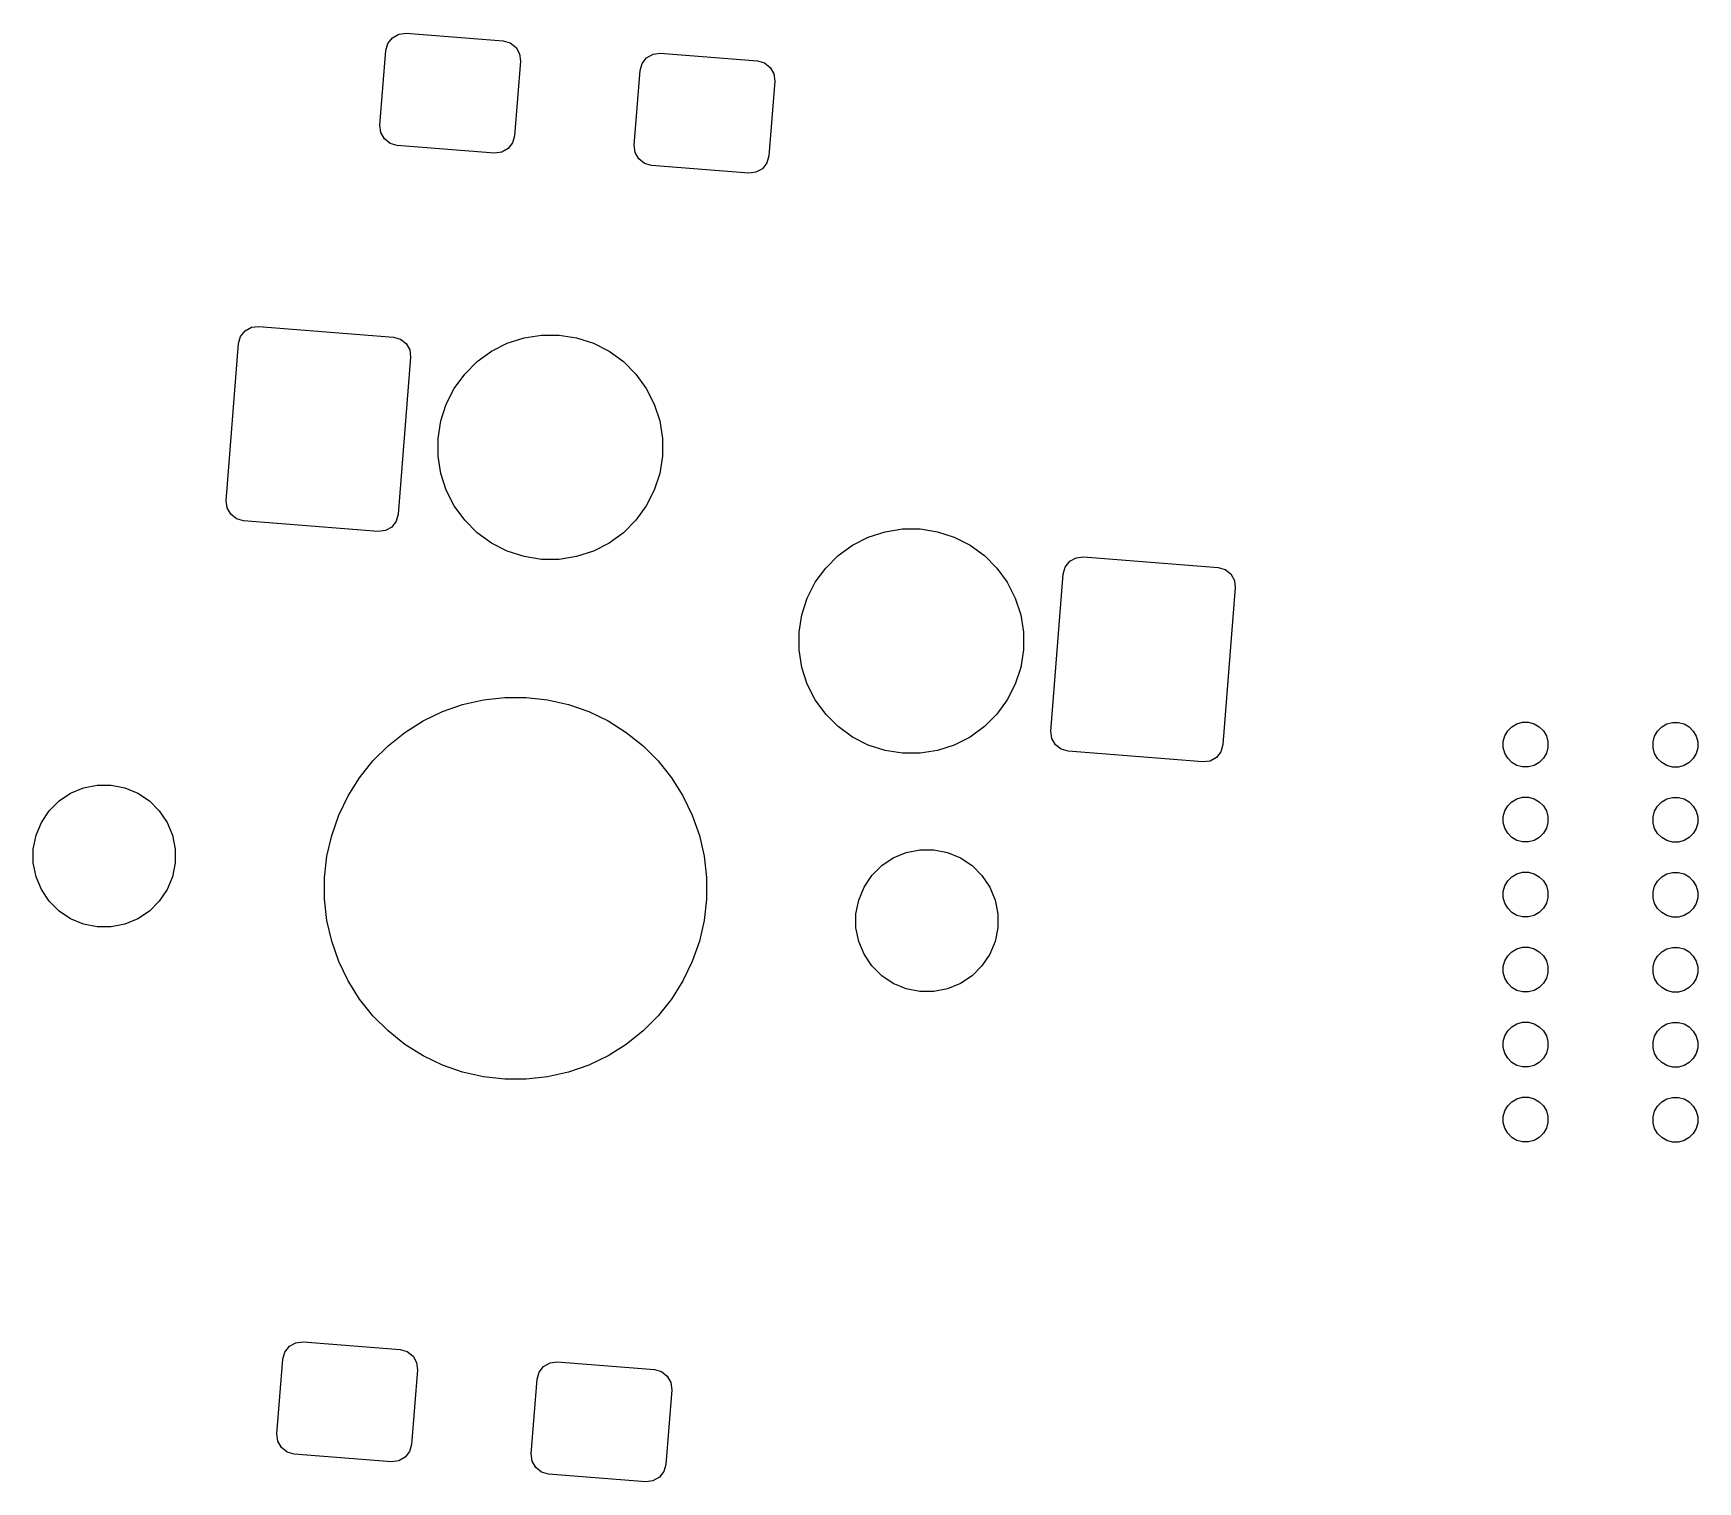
# Model space of a CAD drawing. Extents: x -173 to 103, y -39 to 58.
# Drawn here: x -76.43 to -54.24, y -7.91 to 11.4 of the extents above; entities that cross this region are included whole.
import ezdxf

# ---------------------------------------------------------------- set-up
doc = ezdxf.new("R2010")
doc.units = 0
doc.layers.add('BLACK', color=7, linetype='CONTINUOUS')

msp = doc.modelspace()

# ---------------------------------------------------------------- linework, layer by layer
at = {"layer": 'BLACK', "linetype": 'CONTINUOUS'}
for p, q in [((-71.702455, 11.263967), (-71.642066, 11.340571)), ((-71.642066, 11.340571), (-71.556958, 11.388233)), ((-71.556958, 11.388233), (-71.460089, 11.399698)), ((-71.460089, 11.399698), (-70.164096, 11.297702)), ((-71.807392, 10.173167), (-71.728933, 11.170084)), ((-71.728933, 11.170084), (-71.702455, 11.263967)), ((-70.164096, 11.297702), (-70.070213, 11.271224)), ((-70.070213, 11.271224), (-69.993609, 11.210835)), ((-69.993609, 11.210835), (-69.945947, 11.125727)), ((-69.945947, 11.125727), (-69.934482, 11.028857)), ((-68.25255, 11.073811), (-68.167442, 11.121473)), ((-68.167442, 11.121473), (-68.070573, 11.132938)), ((-68.070573, 11.132938), (-66.77458, 11.030942)), ((-69.934482, 11.028857), (-70.012941, 10.03194)), ((-68.417876, 9.906407), (-68.339417, 10.903324)), ((-68.339417, 10.903324), (-68.312939, 10.997207)), ((-68.312939, 10.997207), (-68.25255, 11.073811)), ((-66.77458, 11.030942), (-66.680697, 11.004464)), ((-66.680697, 11.004464), (-66.604093, 10.944075)), ((-66.604093, 10.944075), (-66.556431, 10.858967)), ((-66.544966, 10.762097), (-66.623425, 9.76518)), ((-66.556431, 10.858967), (-66.544966, 10.762097)), ((-71.795927, 10.076297), (-71.807392, 10.173167)), ((-71.748265, 9.991189), (-71.795927, 10.076297)), ((-71.671661, 9.9308), (-71.748265, 9.991189)), ((-70.012941, 10.03194), (-70.039419, 9.938057)), ((-71.577778, 9.904322), (-71.671661, 9.9308)), ((-70.281785, 9.802326), (-71.577778, 9.904322)), ((-70.184916, 9.813791), (-70.281785, 9.802326)), ((-70.099808, 9.861453), (-70.184916, 9.813791)), ((-70.039419, 9.938057), (-70.099808, 9.861453)), ((-68.406411, 9.809537), (-68.417876, 9.906407)), ((-68.358749, 9.724429), (-68.406411, 9.809537)), ((-66.623425, 9.76518), (-66.649903, 9.671297)), ((-68.282145, 9.66404), (-68.358749, 9.724429)), ((-68.188262, 9.637562), (-68.282145, 9.66404)), ((-66.892269, 9.535566), (-68.188262, 9.637562)), ((-66.7954, 9.547031), (-66.892269, 9.535566)), ((-66.710292, 9.594693), (-66.7954, 9.547031)), ((-66.649903, 9.671297), (-66.710292, 9.594693)), ((-73.691608, 7.262026), (-73.66513, 7.355909)), ((-73.66513, 7.355909), (-73.604741, 7.432513)), ((-73.604741, 7.432513), (-73.519633, 7.480176)), ((-73.519633, 7.480176), (-73.422764, 7.491641)), ((-73.422764, 7.491641), (-71.628313, 7.350414)), ((-71.628313, 7.350414), (-71.53443, 7.323937)), ((-71.53443, 7.323937), (-71.457826, 7.263547)), ((-70.111116, 7.267631), (-69.887259, 7.340367)), ((-69.887259, 7.340367), (-69.65478, 7.377188)), ((-69.65478, 7.377188), (-69.419402, 7.377188)), ((-69.419402, 7.377188), (-69.186923, 7.340367)), ((-69.186923, 7.340367), (-68.963066, 7.267631)), ((-73.856372, 5.1685), (-73.691608, 7.262026)), ((-71.457826, 7.263547), (-71.410163, 7.178439)), ((-71.410163, 7.178439), (-71.398698, 7.08157)), ((-70.511263, 7.022421), (-70.320839, 7.160772)), ((-70.320839, 7.160772), (-70.111116, 7.267631)), ((-68.963066, 7.267631), (-68.753343, 7.160772)), ((-68.753343, 7.160772), (-68.562919, 7.022421)), ((-71.398698, 7.08157), (-71.563462, 4.988044)), ((-70.6777, 6.855984), (-70.511263, 7.022421)), ((-68.562919, 7.022421), (-68.396482, 6.855984)), ((-70.92291, 6.455837), (-70.816051, 6.66556)), ((-70.816051, 6.66556), (-70.6777, 6.855984)), ((-68.396482, 6.855984), (-68.258131, 6.66556)), ((-68.258131, 6.66556), (-68.151272, 6.455837)), ((-70.995646, 6.23198), (-70.92291, 6.455837)), ((-68.151272, 6.455837), (-68.078536, 6.23198)), ((-71.032467, 5.999501), (-70.995646, 6.23198)), ((-68.078536, 6.23198), (-68.041715, 5.999501)), ((-71.032467, 5.764123), (-71.032467, 5.999501)), ((-68.041715, 5.999501), (-68.041715, 5.764123)), ((-70.995646, 5.531644), (-71.032467, 5.764123)), ((-68.041715, 5.764123), (-68.078536, 5.531644)), ((-70.92291, 5.307787), (-70.995646, 5.531644)), ((-68.078536, 5.531644), (-68.151272, 5.307787)), ((-73.844907, 5.071631), (-73.856372, 5.1685)), ((-70.816051, 5.098064), (-70.92291, 5.307787)), ((-68.151272, 5.307787), (-68.258131, 5.098064)), ((-73.797244, 4.986523), (-73.844907, 5.071631)), ((-73.72064, 4.926133), (-73.797244, 4.986523)), ((-73.626757, 4.899656), (-73.72064, 4.926133)), ((-71.832306, 4.758429), (-73.626757, 4.899656)), ((-71.58994, 4.894161), (-71.650329, 4.817557)), ((-71.563462, 4.988044), (-71.58994, 4.894161)), ((-70.6777, 4.90764), (-70.816051, 5.098064)), ((-70.511263, 4.741203), (-70.6777, 4.90764)), ((-68.396482, 4.90764), (-68.562919, 4.741203)), ((-68.258131, 5.098064), (-68.396482, 4.90764)), ((-71.735437, 4.769894), (-71.832306, 4.758429)), ((-71.650329, 4.817557), (-71.735437, 4.769894)), ((-70.320839, 4.602852), (-70.511263, 4.741203)), ((-68.562919, 4.741203), (-68.753343, 4.602852)), ((-65.508863, 4.575259), (-65.29914, 4.682118)), ((-65.29914, 4.682118), (-65.075283, 4.754854)), ((-65.075283, 4.754854), (-64.842804, 4.791675)), ((-64.842804, 4.791675), (-64.607426, 4.791675)), ((-64.607426, 4.791675), (-64.374947, 4.754854)), ((-64.374947, 4.754854), (-64.15109, 4.682118)), ((-64.15109, 4.682118), (-63.941367, 4.575259)), ((-70.111116, 4.495993), (-70.320839, 4.602852)), ((-69.887259, 4.423257), (-70.111116, 4.495993)), ((-68.963066, 4.495993), (-69.186923, 4.423257)), ((-68.753343, 4.602852), (-68.963066, 4.495993)), ((-65.699287, 4.436908), (-65.508863, 4.575259)), ((-63.941367, 4.575259), (-63.750943, 4.436908)), ((-69.65478, 4.386436), (-69.887259, 4.423257)), ((-69.419402, 4.386436), (-69.65478, 4.386436)), ((-69.186923, 4.423257), (-69.419402, 4.386436)), ((-66.004075, 4.080047), (-65.865724, 4.270471)), ((-65.865724, 4.270471), (-65.699287, 4.436908)), ((-63.750943, 4.436908), (-63.584506, 4.270471)), ((-63.584506, 4.270471), (-63.446155, 4.080047)), ((-62.698744, 4.190066), (-62.672266, 4.283949)), ((-62.672266, 4.283949), (-62.611877, 4.360553)), ((-62.611877, 4.360553), (-62.526769, 4.408216)), ((-62.526769, 4.408216), (-62.4299, 4.419681)), ((-62.4299, 4.419681), (-60.635449, 4.278454)), ((-60.635449, 4.278454), (-60.541566, 4.251977)), ((-60.541566, 4.251977), (-60.464962, 4.191587)), ((-66.110934, 3.870324), (-66.004075, 4.080047)), ((-63.446155, 4.080047), (-63.339296, 3.870324)), ((-62.863508, 2.09654), (-62.698744, 4.190066)), ((-60.405834, 4.00961), (-60.570598, 1.916084)), ((-60.464962, 4.191587), (-60.417299, 4.106479)), ((-60.417299, 4.106479), (-60.405834, 4.00961)), ((-66.18367, 3.646467), (-66.110934, 3.870324)), ((-63.339296, 3.870324), (-63.26656, 3.646467)), ((-66.220491, 3.413988), (-66.18367, 3.646467)), ((-63.26656, 3.646467), (-63.229739, 3.413988)), ((-66.220491, 3.17861), (-66.220491, 3.413988)), ((-63.229739, 3.413988), (-63.229739, 3.17861)), ((-66.18367, 2.946131), (-66.220491, 3.17861)), ((-63.229739, 3.17861), (-63.26656, 2.946131)), ((-66.110934, 2.722274), (-66.18367, 2.946131)), ((-63.26656, 2.946131), (-63.339296, 2.722274)), ((-66.004075, 2.512551), (-66.110934, 2.722274)), ((-63.339296, 2.722274), (-63.446155, 2.512551)), ((-70.975843, 2.355893), (-70.705931, 2.450339)), ((-70.705931, 2.450339), (-70.427141, 2.513971)), ((-70.427141, 2.513971), (-70.14298, 2.545988)), ((-70.14298, 2.545988), (-69.85702, 2.545988)), ((-69.85702, 2.545988), (-69.572859, 2.513971)), ((-69.572859, 2.513971), (-69.294069, 2.450339)), ((-69.294069, 2.450339), (-69.024157, 2.355893)), ((-65.865724, 2.322127), (-66.004075, 2.512551)), ((-63.446155, 2.512551), (-63.584506, 2.322127)), ((-71.475612, 2.07968), (-71.233483, 2.23182)), ((-71.233483, 2.23182), (-70.975843, 2.355893)), ((-69.024157, 2.355893), (-68.766517, 2.23182)), ((-68.766517, 2.23182), (-68.524388, 2.07968)), ((-65.699287, 2.15569), (-65.865724, 2.322127)), ((-63.584506, 2.322127), (-63.750943, 2.15569)), ((-71.699184, 1.901388), (-71.475612, 2.07968)), ((-68.524388, 2.07968), (-68.300816, 1.901388)), ((-65.508863, 2.017339), (-65.699287, 2.15569)), ((-65.29914, 1.91048), (-65.508863, 2.017339)), ((-63.941367, 2.017339), (-64.15109, 1.91048)), ((-63.750943, 2.15569), (-63.941367, 2.017339)), ((-62.852043, 1.999671), (-62.863508, 2.09654)), ((-62.80438, 1.914563), (-62.852043, 1.999671)), ((-56.834037, 1.956417), (-56.813768, 2.032064)), ((-56.813768, 2.032064), (-56.77461, 2.099887)), ((-56.77461, 2.099887), (-56.719232, 2.155265)), ((-56.719232, 2.155265), (-56.651409, 2.194423)), ((-56.651409, 2.194423), (-56.575762, 2.214692)), ((-56.575762, 2.214692), (-56.497446, 2.214692)), ((-56.497446, 2.214692), (-56.421799, 2.194423)), ((-56.421799, 2.194423), (-56.353976, 2.155265)), ((-56.353976, 2.155265), (-56.298598, 2.099887)), ((-56.298598, 2.099887), (-56.25944, 2.032064)), ((-56.25944, 2.032064), (-56.239171, 1.956417)), ((-54.83683, 1.953801), (-54.816561, 2.029448)), ((-54.816561, 2.029448), (-54.777403, 2.097271)), ((-54.777403, 2.097271), (-54.722025, 2.152649)), ((-54.722025, 2.152649), (-54.654202, 2.191807)), ((-54.654202, 2.191807), (-54.578555, 2.212076)), ((-54.578555, 2.212076), (-54.500239, 2.212076)), ((-54.500239, 2.212076), (-54.424592, 2.191807)), ((-54.424592, 2.191807), (-54.356769, 2.152649)), ((-54.356769, 2.152649), (-54.301391, 2.097271)), ((-54.301391, 2.097271), (-54.262233, 2.029448)), ((-54.262233, 2.029448), (-54.241964, 1.953801)), ((-71.901388, 1.699184), (-71.699184, 1.901388)), ((-68.300816, 1.901388), (-68.098612, 1.699184)), ((-65.075283, 1.837744), (-65.29914, 1.91048)), ((-64.842804, 1.800923), (-65.075283, 1.837744)), ((-64.607426, 1.800923), (-64.842804, 1.800923)), ((-64.374947, 1.837744), (-64.607426, 1.800923)), ((-64.15109, 1.91048), (-64.374947, 1.837744)), ((-62.727776, 1.854173), (-62.80438, 1.914563)), ((-62.633893, 1.827696), (-62.727776, 1.854173)), ((-60.839442, 1.686469), (-62.633893, 1.827696)), ((-60.597076, 1.822201), (-60.657465, 1.745597)), ((-60.570598, 1.916084), (-60.597076, 1.822201)), ((-56.834037, 1.878101), (-56.834037, 1.956417)), ((-56.813768, 1.802454), (-56.834037, 1.878101)), ((-56.77461, 1.734631), (-56.813768, 1.802454)), ((-56.25944, 1.802454), (-56.298598, 1.734631)), ((-56.239171, 1.878101), (-56.25944, 1.802454)), ((-56.239171, 1.956417), (-56.239171, 1.878101)), ((-54.83683, 1.875485), (-54.83683, 1.953801)), ((-54.816561, 1.799838), (-54.83683, 1.875485)), ((-54.777403, 1.732015), (-54.816561, 1.799838)), ((-54.262233, 1.799838), (-54.301391, 1.732015)), ((-54.241964, 1.875485), (-54.262233, 1.799838)), ((-54.241964, 1.953801), (-54.241964, 1.875485)), ((-72.07968, 1.475612), (-71.901388, 1.699184)), ((-68.098612, 1.699184), (-67.92032, 1.475612)), ((-60.742573, 1.697934), (-60.839442, 1.686469)), ((-60.657465, 1.745597), (-60.742573, 1.697934)), ((-56.719232, 1.679253), (-56.77461, 1.734631)), ((-56.651409, 1.640095), (-56.719232, 1.679253)), ((-56.575762, 1.619826), (-56.651409, 1.640095)), ((-56.497446, 1.619826), (-56.575762, 1.619826)), ((-56.421799, 1.640095), (-56.497446, 1.619826)), ((-56.353976, 1.679253), (-56.421799, 1.640095)), ((-56.298598, 1.734631), (-56.353976, 1.679253)), ((-54.722025, 1.676637), (-54.777403, 1.732015)), ((-54.654202, 1.637479), (-54.722025, 1.676637)), ((-54.578555, 1.61721), (-54.654202, 1.637479)), ((-54.500239, 1.61721), (-54.578555, 1.61721)), ((-54.424592, 1.637479), (-54.500239, 1.61721)), ((-54.356769, 1.676637), (-54.424592, 1.637479)), ((-54.301391, 1.732015), (-54.356769, 1.676637)), ((-75.930872, 1.26935), (-75.758815, 1.340618)), ((-75.758815, 1.340618), (-75.576161, 1.37695)), ((-75.576161, 1.37695), (-75.389929, 1.37695)), ((-75.389929, 1.37695), (-75.207275, 1.340618)), ((-75.207275, 1.340618), (-75.035218, 1.26935)), ((-72.23182, 1.233483), (-72.07968, 1.475612)), ((-67.92032, 1.475612), (-67.76818, 1.233483)), ((-76.217405, 1.034199), (-76.085719, 1.165885)), ((-76.085719, 1.165885), (-75.930872, 1.26935)), ((-75.035218, 1.26935), (-74.880371, 1.165885)), ((-74.880371, 1.165885), (-74.748685, 1.034199)), ((-72.355893, 0.975843), (-72.23182, 1.233483)), ((-67.76818, 1.233483), (-67.644107, 0.975843)), ((-56.77461, 1.099887), (-56.719232, 1.155265)), ((-56.719232, 1.155265), (-56.651409, 1.194423)), ((-56.651409, 1.194423), (-56.575762, 1.214692)), ((-56.575762, 1.214692), (-56.497446, 1.214692)), ((-56.497446, 1.214692), (-56.421799, 1.194423)), ((-56.421799, 1.194423), (-56.353976, 1.155265)), ((-56.353976, 1.155265), (-56.298598, 1.099887)), ((-54.777403, 1.097271), (-54.722025, 1.152649)), ((-54.722025, 1.152649), (-54.654202, 1.191807)), ((-54.654202, 1.191807), (-54.578555, 1.212076)), ((-54.578555, 1.212076), (-54.500239, 1.212076)), ((-54.500239, 1.212076), (-54.424592, 1.191807)), ((-54.424592, 1.191807), (-54.356769, 1.152649)), ((-54.356769, 1.152649), (-54.301391, 1.097271)), ((-76.32087, 0.879352), (-76.217405, 1.034199)), ((-74.748685, 1.034199), (-74.64522, 0.879352)), ((-72.450339, 0.705931), (-72.355893, 0.975843)), ((-67.644107, 0.975843), (-67.549661, 0.705931)), ((-56.834037, 0.956417), (-56.813768, 1.032064)), ((-56.834037, 0.878101), (-56.834037, 0.956417)), ((-56.813768, 1.032064), (-56.77461, 1.099887)), ((-56.298598, 1.099887), (-56.25944, 1.032064)), ((-56.25944, 1.032064), (-56.239171, 0.956417)), ((-56.239171, 0.956417), (-56.239171, 0.878101)), ((-54.83683, 0.953801), (-54.816561, 1.029448)), ((-54.83683, 0.875485), (-54.83683, 0.953801)), ((-54.816561, 1.029448), (-54.777403, 1.097271)), ((-54.301391, 1.097271), (-54.262233, 1.029448)), ((-54.262233, 1.029448), (-54.241964, 0.953801)), ((-54.241964, 0.953801), (-54.241964, 0.875485)), ((-76.42847, 0.524641), (-76.392138, 0.707295)), ((-76.392138, 0.707295), (-76.32087, 0.879352)), ((-74.64522, 0.879352), (-74.573952, 0.707295)), ((-74.573952, 0.707295), (-74.53762, 0.524641)), ((-72.513971, 0.427141), (-72.450339, 0.705931)), ((-67.549661, 0.705931), (-67.486029, 0.427141)), ((-56.813768, 0.802454), (-56.834037, 0.878101)), ((-56.77461, 0.734631), (-56.813768, 0.802454)), ((-56.719232, 0.679253), (-56.77461, 0.734631)), ((-56.651409, 0.640095), (-56.719232, 0.679253)), ((-56.353976, 0.679253), (-56.421799, 0.640095)), ((-56.298598, 0.734631), (-56.353976, 0.679253)), ((-56.25944, 0.802454), (-56.298598, 0.734631)), ((-56.239171, 0.878101), (-56.25944, 0.802454)), ((-54.816561, 0.799838), (-54.83683, 0.875485)), ((-54.777403, 0.732015), (-54.816561, 0.799838)), ((-54.722025, 0.676637), (-54.777403, 0.732015)), ((-54.654202, 0.637479), (-54.722025, 0.676637)), ((-54.356769, 0.676637), (-54.424592, 0.637479)), ((-54.301391, 0.732015), (-54.356769, 0.676637)), ((-54.262233, 0.799838), (-54.301391, 0.732015)), ((-54.241964, 0.875485), (-54.262233, 0.799838)), ((-76.42847, 0.338409), (-76.42847, 0.524641)), ((-74.53762, 0.524641), (-74.53762, 0.338409)), ((-64.964782, 0.4063), (-64.792725, 0.477568)), ((-64.792725, 0.477568), (-64.610071, 0.5139)), ((-64.610071, 0.5139), (-64.423839, 0.5139)), ((-64.423839, 0.5139), (-64.241185, 0.477568)), ((-64.241185, 0.477568), (-64.069128, 0.4063)), ((-56.575762, 0.619826), (-56.651409, 0.640095)), ((-56.497446, 0.619826), (-56.575762, 0.619826)), ((-56.421799, 0.640095), (-56.497446, 0.619826)), ((-54.578555, 0.61721), (-54.654202, 0.637479)), ((-54.500239, 0.61721), (-54.578555, 0.61721)), ((-54.424592, 0.637479), (-54.500239, 0.61721)), ((-76.392138, 0.155755), (-76.42847, 0.338409)), ((-74.53762, 0.338409), (-74.573952, 0.155755)), ((-72.545988, 0.14298), (-72.513971, 0.427141)), ((-67.486029, 0.427141), (-67.454012, 0.14298)), ((-65.251315, 0.171149), (-65.119629, 0.302835)), ((-65.119629, 0.302835), (-64.964782, 0.4063)), ((-64.069128, 0.4063), (-63.914281, 0.302835)), ((-63.914281, 0.302835), (-63.782595, 0.171149)), ((-76.32087, -0.016302), (-76.392138, 0.155755)), ((-74.573952, 0.155755), (-74.64522, -0.016302)), ((-72.545988, -0.14298), (-72.545988, 0.14298)), ((-67.454012, 0.14298), (-67.454012, -0.14298)), ((-65.426048, -0.155755), (-65.35478, 0.016302)), ((-65.35478, 0.016302), (-65.251315, 0.171149)), ((-63.782595, 0.171149), (-63.67913, 0.016302)), ((-63.67913, 0.016302), (-63.607862, -0.155755)), ((-56.834037, -0.043583), (-56.813768, 0.032064)), ((-56.813768, 0.032064), (-56.77461, 0.099887)), ((-56.77461, 0.099887), (-56.719232, 0.155265)), ((-56.719232, 0.155265), (-56.651409, 0.194423)), ((-56.651409, 0.194423), (-56.575762, 0.214692)), ((-56.575762, 0.214692), (-56.497446, 0.214692)), ((-56.497446, 0.214692), (-56.421799, 0.194423)), ((-56.421799, 0.194423), (-56.353976, 0.155265)), ((-56.353976, 0.155265), (-56.298598, 0.099887)), ((-56.298598, 0.099887), (-56.25944, 0.032064)), ((-56.25944, 0.032064), (-56.239171, -0.043583)), ((-54.83683, -0.046199), (-54.816561, 0.029448)), ((-54.816561, 0.029448), (-54.777403, 0.097271)), ((-54.777403, 0.097271), (-54.722025, 0.152649)), ((-54.722025, 0.152649), (-54.654202, 0.191807)), ((-54.654202, 0.191807), (-54.578555, 0.212076)), ((-54.578555, 0.212076), (-54.500239, 0.212076)), ((-54.500239, 0.212076), (-54.424592, 0.191807)), ((-54.424592, 0.191807), (-54.356769, 0.152649)), ((-54.356769, 0.152649), (-54.301391, 0.097271)), ((-54.301391, 0.097271), (-54.262233, 0.029448)), ((-54.262233, 0.029448), (-54.241964, -0.046199)), ((-76.217405, -0.171149), (-76.32087, -0.016302)), ((-76.085719, -0.302835), (-76.217405, -0.171149)), ((-74.748685, -0.171149), (-74.880371, -0.302835)), ((-74.64522, -0.016302), (-74.748685, -0.171149)), ((-72.513971, -0.427141), (-72.545988, -0.14298)), ((-67.454012, -0.14298), (-67.486029, -0.427141)), ((-65.46238, -0.338409), (-65.426048, -0.155755)), ((-63.607862, -0.155755), (-63.57153, -0.338409)), ((-56.834037, -0.121899), (-56.834037, -0.043583)), ((-56.813768, -0.197546), (-56.834037, -0.121899)), ((-56.77461, -0.265369), (-56.813768, -0.197546)), ((-56.25944, -0.197546), (-56.298598, -0.265369)), ((-56.239171, -0.121899), (-56.25944, -0.197546)), ((-56.239171, -0.043583), (-56.239171, -0.121899)), ((-54.83683, -0.124515), (-54.83683, -0.046199)), ((-54.816561, -0.200162), (-54.83683, -0.124515)), ((-54.777403, -0.267985), (-54.816561, -0.200162)), ((-54.262233, -0.200162), (-54.301391, -0.267985)), ((-54.241964, -0.124515), (-54.262233, -0.200162)), ((-54.241964, -0.046199), (-54.241964, -0.124515)), ((-75.930872, -0.4063), (-76.085719, -0.302835)), ((-75.758815, -0.477568), (-75.930872, -0.4063)), ((-75.035218, -0.4063), (-75.207275, -0.477568)), ((-74.880371, -0.302835), (-75.035218, -0.4063)), ((-72.450339, -0.705931), (-72.513971, -0.427141)), ((-67.486029, -0.427141), (-67.549661, -0.705931)), ((-65.46238, -0.524641), (-65.46238, -0.338409)), ((-63.57153, -0.338409), (-63.57153, -0.524641)), ((-56.719232, -0.320747), (-56.77461, -0.265369)), ((-56.651409, -0.359905), (-56.719232, -0.320747)), ((-56.575762, -0.380174), (-56.651409, -0.359905)), ((-56.497446, -0.380174), (-56.575762, -0.380174)), ((-56.421799, -0.359905), (-56.497446, -0.380174)), ((-56.353976, -0.320747), (-56.421799, -0.359905)), ((-56.298598, -0.265369), (-56.353976, -0.320747)), ((-54.722025, -0.323363), (-54.777403, -0.267985)), ((-54.654202, -0.362521), (-54.722025, -0.323363)), ((-54.578555, -0.38279), (-54.654202, -0.362521)), ((-54.500239, -0.38279), (-54.578555, -0.38279)), ((-54.424592, -0.362521), (-54.500239, -0.38279)), ((-54.356769, -0.323363), (-54.424592, -0.362521)), ((-54.301391, -0.267985), (-54.356769, -0.323363)), ((-75.576161, -0.5139), (-75.758815, -0.477568)), ((-75.389929, -0.5139), (-75.576161, -0.5139)), ((-75.207275, -0.477568), (-75.389929, -0.5139)), ((-65.426048, -0.707295), (-65.46238, -0.524641)), ((-63.57153, -0.524641), (-63.607862, -0.707295)), ((-72.355893, -0.975843), (-72.450339, -0.705931)), ((-67.549661, -0.705931), (-67.644107, -0.975843)), ((-65.35478, -0.879352), (-65.426048, -0.707295)), ((-65.251315, -1.034199), (-65.35478, -0.879352)), ((-63.67913, -0.879352), (-63.782595, -1.034199)), ((-63.607862, -0.707295), (-63.67913, -0.879352)), ((-56.77461, -0.900113), (-56.719232, -0.844735)), ((-56.719232, -0.844735), (-56.651409, -0.805577)), ((-56.651409, -0.805577), (-56.575762, -0.785308)), ((-56.575762, -0.785308), (-56.497446, -0.785308)), ((-56.497446, -0.785308), (-56.421799, -0.805577)), ((-56.421799, -0.805577), (-56.353976, -0.844735)), ((-56.353976, -0.844735), (-56.298598, -0.900113)), ((-54.777403, -0.902729), (-54.722025, -0.847351)), ((-54.722025, -0.847351), (-54.654202, -0.808193)), ((-54.654202, -0.808193), (-54.578555, -0.787924)), ((-54.578555, -0.787924), (-54.500239, -0.787924)), ((-54.500239, -0.787924), (-54.424592, -0.808193)), ((-54.424592, -0.808193), (-54.356769, -0.847351)), ((-54.356769, -0.847351), (-54.301391, -0.902729)), ((-72.23182, -1.233483), (-72.355893, -0.975843)), ((-67.644107, -0.975843), (-67.76818, -1.233483)), ((-65.119629, -1.165885), (-65.251315, -1.034199)), ((-63.782595, -1.034199), (-63.914281, -1.165885)), ((-56.834037, -1.043583), (-56.813768, -0.967936)), ((-56.834037, -1.121899), (-56.834037, -1.043583)), ((-56.813768, -0.967936), (-56.77461, -0.900113)), ((-56.298598, -0.900113), (-56.25944, -0.967936)), ((-56.25944, -0.967936), (-56.239171, -1.043583)), ((-56.239171, -1.043583), (-56.239171, -1.121899)), ((-54.83683, -1.046199), (-54.816561, -0.970552)), ((-54.83683, -1.124515), (-54.83683, -1.046199)), ((-54.816561, -0.970552), (-54.777403, -0.902729)), ((-54.301391, -0.902729), (-54.262233, -0.970552)), ((-54.262233, -0.970552), (-54.241964, -1.046199)), ((-54.241964, -1.046199), (-54.241964, -1.124515)), ((-72.07968, -1.475612), (-72.23182, -1.233483)), ((-67.76818, -1.233483), (-67.92032, -1.475612)), ((-64.964782, -1.26935), (-65.119629, -1.165885)), ((-64.792725, -1.340618), (-64.964782, -1.26935)), ((-64.069128, -1.26935), (-64.241185, -1.340618)), ((-63.914281, -1.165885), (-64.069128, -1.26935)), ((-56.813768, -1.197546), (-56.834037, -1.121899)), ((-56.77461, -1.265369), (-56.813768, -1.197546)), ((-56.719232, -1.320747), (-56.77461, -1.265369)), ((-56.651409, -1.359905), (-56.719232, -1.320747)), ((-56.353976, -1.320747), (-56.421799, -1.359905)), ((-56.298598, -1.265369), (-56.353976, -1.320747)), ((-56.25944, -1.197546), (-56.298598, -1.265369)), ((-56.239171, -1.121899), (-56.25944, -1.197546)), ((-54.816561, -1.200162), (-54.83683, -1.124515)), ((-54.777403, -1.267985), (-54.816561, -1.200162)), ((-54.722025, -1.323363), (-54.777403, -1.267985)), ((-54.654202, -1.362521), (-54.722025, -1.323363)), ((-54.356769, -1.323363), (-54.424592, -1.362521)), ((-54.301391, -1.267985), (-54.356769, -1.323363)), ((-54.262233, -1.200162), (-54.301391, -1.267985)), ((-54.241964, -1.124515), (-54.262233, -1.200162)), ((-71.901388, -1.699184), (-72.07968, -1.475612)), ((-67.92032, -1.475612), (-68.098612, -1.699184)), ((-64.610071, -1.37695), (-64.792725, -1.340618)), ((-64.423839, -1.37695), (-64.610071, -1.37695)), ((-64.241185, -1.340618), (-64.423839, -1.37695)), ((-56.575762, -1.380174), (-56.651409, -1.359905)), ((-56.497446, -1.380174), (-56.575762, -1.380174)), ((-56.421799, -1.359905), (-56.497446, -1.380174)), ((-54.578555, -1.38279), (-54.654202, -1.362521)), ((-54.500239, -1.38279), (-54.578555, -1.38279)), ((-54.424592, -1.362521), (-54.500239, -1.38279)), ((-71.699184, -1.901388), (-71.901388, -1.699184)), ((-68.098612, -1.699184), (-68.300816, -1.901388)), ((-71.475612, -2.07968), (-71.699184, -1.901388)), ((-68.300816, -1.901388), (-68.524388, -2.07968)), ((-56.834037, -2.043583), (-56.813768, -1.967936)), ((-56.813768, -1.967936), (-56.77461, -1.900113)), ((-56.77461, -1.900113), (-56.719232, -1.844735)), ((-56.719232, -1.844735), (-56.651409, -1.805577)), ((-56.651409, -1.805577), (-56.575762, -1.785308)), ((-56.575762, -1.785308), (-56.497446, -1.785308)), ((-56.497446, -1.785308), (-56.421799, -1.805577)), ((-56.421799, -1.805577), (-56.353976, -1.844735)), ((-56.353976, -1.844735), (-56.298598, -1.900113)), ((-56.298598, -1.900113), (-56.25944, -1.967936)), ((-56.25944, -1.967936), (-56.239171, -2.043583)), ((-54.83683, -2.046199), (-54.816561, -1.970552)), ((-54.816561, -1.970552), (-54.777403, -1.902729)), ((-54.777403, -1.902729), (-54.722025, -1.847351)), ((-54.722025, -1.847351), (-54.654202, -1.808193)), ((-54.654202, -1.808193), (-54.578555, -1.787924)), ((-54.578555, -1.787924), (-54.500239, -1.787924)), ((-54.500239, -1.787924), (-54.424592, -1.808193)), ((-54.424592, -1.808193), (-54.356769, -1.847351)), ((-54.356769, -1.847351), (-54.301391, -1.902729)), ((-54.301391, -1.902729), (-54.262233, -1.970552)), ((-54.262233, -1.970552), (-54.241964, -2.046199)), ((-71.233483, -2.23182), (-71.475612, -2.07968)), ((-68.524388, -2.07968), (-68.766517, -2.23182)), ((-56.834037, -2.121899), (-56.834037, -2.043583)), ((-56.813768, -2.197546), (-56.834037, -2.121899)), ((-56.77461, -2.265369), (-56.813768, -2.197546)), ((-56.25944, -2.197546), (-56.298598, -2.265369)), ((-56.239171, -2.121899), (-56.25944, -2.197546)), ((-56.239171, -2.043583), (-56.239171, -2.121899)), ((-54.83683, -2.124515), (-54.83683, -2.046199)), ((-54.816561, -2.200162), (-54.83683, -2.124515)), ((-54.777403, -2.267985), (-54.816561, -2.200162)), ((-54.262233, -2.200162), (-54.301391, -2.267985)), ((-54.241964, -2.124515), (-54.262233, -2.200162)), ((-54.241964, -2.046199), (-54.241964, -2.124515)), ((-70.975843, -2.355893), (-71.233483, -2.23182)), ((-70.705931, -2.450339), (-70.975843, -2.355893)), ((-69.024157, -2.355893), (-69.294069, -2.450339)), ((-68.766517, -2.23182), (-69.024157, -2.355893)), ((-56.719232, -2.320747), (-56.77461, -2.265369)), ((-56.651409, -2.359905), (-56.719232, -2.320747)), ((-56.575762, -2.380174), (-56.651409, -2.359905)), ((-56.497446, -2.380174), (-56.575762, -2.380174)), ((-56.421799, -2.359905), (-56.497446, -2.380174)), ((-56.353976, -2.320747), (-56.421799, -2.359905)), ((-56.298598, -2.265369), (-56.353976, -2.320747)), ((-54.722025, -2.323363), (-54.777403, -2.267985)), ((-54.654202, -2.362521), (-54.722025, -2.323363)), ((-54.578555, -2.38279), (-54.654202, -2.362521)), ((-54.500239, -2.38279), (-54.578555, -2.38279)), ((-54.424592, -2.362521), (-54.500239, -2.38279)), ((-54.356769, -2.323363), (-54.424592, -2.362521)), ((-54.301391, -2.267985), (-54.356769, -2.323363)), ((-70.427141, -2.513971), (-70.705931, -2.450339)), ((-70.14298, -2.545988), (-70.427141, -2.513971)), ((-69.85702, -2.545988), (-70.14298, -2.545988)), ((-69.572859, -2.513971), (-69.85702, -2.545988)), ((-69.294069, -2.450339), (-69.572859, -2.513971)), ((-56.77461, -2.900113), (-56.719232, -2.844735)), ((-56.719232, -2.844735), (-56.651409, -2.805577)), ((-56.651409, -2.805577), (-56.575762, -2.785308)), ((-56.575762, -2.785308), (-56.497446, -2.785308)), ((-56.497446, -2.785308), (-56.421799, -2.805577)), ((-56.421799, -2.805577), (-56.353976, -2.844735)), ((-56.353976, -2.844735), (-56.298598, -2.900113)), ((-54.777403, -2.902729), (-54.722025, -2.847351)), ((-54.722025, -2.847351), (-54.654202, -2.808193)), ((-54.654202, -2.808193), (-54.578555, -2.787924)), ((-54.578555, -2.787924), (-54.500239, -2.787924)), ((-54.500239, -2.787924), (-54.424592, -2.808193)), ((-54.424592, -2.808193), (-54.356769, -2.847351)), ((-54.356769, -2.847351), (-54.301391, -2.902729)), ((-56.834037, -3.043583), (-56.813768, -2.967936)), ((-56.834037, -3.121899), (-56.834037, -3.043583)), ((-56.813768, -2.967936), (-56.77461, -2.900113)), ((-56.298598, -2.900113), (-56.25944, -2.967936)), ((-56.25944, -2.967936), (-56.239171, -3.043583)), ((-56.239171, -3.043583), (-56.239171, -3.121899)), ((-54.83683, -3.046199), (-54.816561, -2.970552)), ((-54.83683, -3.124515), (-54.83683, -3.046199)), ((-54.816561, -2.970552), (-54.777403, -2.902729)), ((-54.301391, -2.902729), (-54.262233, -2.970552)), ((-54.262233, -2.970552), (-54.241964, -3.046199)), ((-54.241964, -3.046199), (-54.241964, -3.124515)), ((-56.813768, -3.197546), (-56.834037, -3.121899)), ((-56.77461, -3.265369), (-56.813768, -3.197546)), ((-56.719232, -3.320747), (-56.77461, -3.265369)), ((-56.651409, -3.359905), (-56.719232, -3.320747)), ((-56.353976, -3.320747), (-56.421799, -3.359905)), ((-56.298598, -3.265369), (-56.353976, -3.320747)), ((-56.25944, -3.197546), (-56.298598, -3.265369)), ((-56.239171, -3.121899), (-56.25944, -3.197546)), ((-54.816561, -3.200162), (-54.83683, -3.124515)), ((-54.777403, -3.267985), (-54.816561, -3.200162)), ((-54.722025, -3.323363), (-54.777403, -3.267985)), ((-54.654202, -3.362521), (-54.722025, -3.323363)), ((-54.356769, -3.323363), (-54.424592, -3.362521)), ((-54.301391, -3.267985), (-54.356769, -3.323363)), ((-54.262233, -3.200162), (-54.301391, -3.267985)), ((-54.241964, -3.124515), (-54.262233, -3.200162)), ((-56.575762, -3.380174), (-56.651409, -3.359905)), ((-56.497446, -3.380174), (-56.575762, -3.380174)), ((-56.421799, -3.359905), (-56.497446, -3.380174)), ((-54.578555, -3.38279), (-54.654202, -3.362521)), ((-54.500239, -3.38279), (-54.578555, -3.38279)), ((-54.424592, -3.362521), (-54.500239, -3.38279)), ((-73.101968, -6.275969), (-73.07549, -6.182086)), ((-73.07549, -6.182086), (-73.015101, -6.105482)), ((-73.015101, -6.105482), (-72.929993, -6.05782)), ((-72.929993, -6.05782), (-72.833124, -6.046355)), ((-72.833124, -6.046355), (-71.537131, -6.148351)), ((-71.537131, -6.148351), (-71.443248, -6.174829)), ((-71.443248, -6.174829), (-71.366644, -6.235218)), ((-73.180427, -7.272886), (-73.101968, -6.275969)), ((-71.307517, -6.417196), (-71.385976, -7.414113)), ((-71.366644, -6.235218), (-71.318982, -6.320326)), ((-71.318982, -6.320326), (-71.307517, -6.417196)), ((-69.685974, -6.448846), (-69.625585, -6.372242)), ((-69.625585, -6.372242), (-69.540477, -6.32458)), ((-69.540477, -6.32458), (-69.443608, -6.313115)), ((-69.443608, -6.313115), (-68.147615, -6.415111)), ((-68.147615, -6.415111), (-68.053732, -6.441589)), ((-69.790911, -7.539646), (-69.712452, -6.542729)), ((-69.712452, -6.542729), (-69.685974, -6.448846)), ((-68.053732, -6.441589), (-67.977128, -6.501978)), ((-67.977128, -6.501978), (-67.929466, -6.587086)), ((-67.929466, -6.587086), (-67.918001, -6.683956)), ((-67.918001, -6.683956), (-67.99646, -7.680873)), ((-73.168962, -7.369756), (-73.180427, -7.272886)), ((-73.1213, -7.454864), (-73.168962, -7.369756)), ((-73.044696, -7.515253), (-73.1213, -7.454864)), ((-72.950813, -7.541731), (-73.044696, -7.515253)), ((-71.65482, -7.643727), (-72.950813, -7.541731)), ((-71.412454, -7.507996), (-71.472843, -7.5846)), ((-71.385976, -7.414113), (-71.412454, -7.507996)), ((-69.779446, -7.636516), (-69.790911, -7.539646)), ((-71.557951, -7.632262), (-71.65482, -7.643727)), ((-71.472843, -7.5846), (-71.557951, -7.632262)), ((-69.731784, -7.721624), (-69.779446, -7.636516)), ((-69.65518, -7.782013), (-69.731784, -7.721624)), ((-67.99646, -7.680873), (-68.022938, -7.774756)), ((-69.561297, -7.808491), (-69.65518, -7.782013)), ((-68.265304, -7.910487), (-69.561297, -7.808491)), ((-68.168435, -7.899022), (-68.265304, -7.910487)), ((-68.083327, -7.85136), (-68.168435, -7.899022)), ((-68.022938, -7.774756), (-68.083327, -7.85136))]:
    msp.add_line(p, q, dxfattribs=at)

doc.saveas('drawing.dxf')
